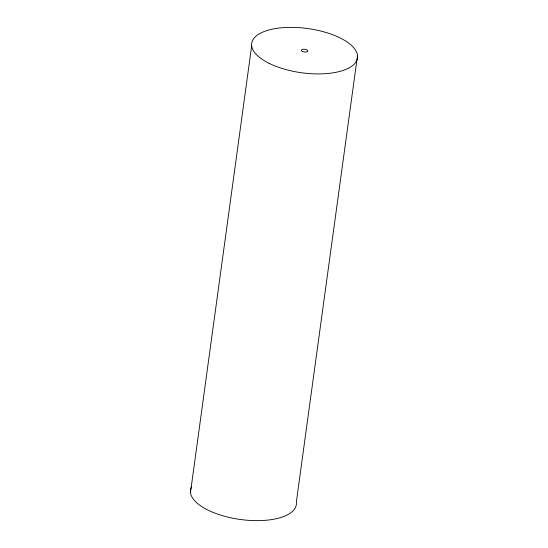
<?xml version="1.0" encoding="UTF-8"?>
<svg xmlns="http://www.w3.org/2000/svg" width="548" height="548" viewBox="0 0 548 548"><rect width="100%" height="100%" fill="white"/><g stroke="black" fill="none" stroke-linecap="round" stroke-linejoin="round"><path stroke-width="0.82" d="M190.471 492.625L251.662 45.895M357.529 55.375L296.338 502.105A53.416 22.324 7.8 0 1 239.36 519.34A53.416 22.324 7.8 0 1 191.526 486.891M269.212 63.397A53.416 22.324 7.8 0 0 356.474 61.109A53.416 22.324 7.8 0 0 288.104 27.4A53.416 22.324 7.8 0 0 269.212 63.397M302.434 51.416A3.267 1.363 7.8 0 0 307.771 51.279A3.267 1.363 7.8 0 0 303.585 49.217A3.267 1.363 7.8 0 0 302.434 51.416"/></g></svg>
